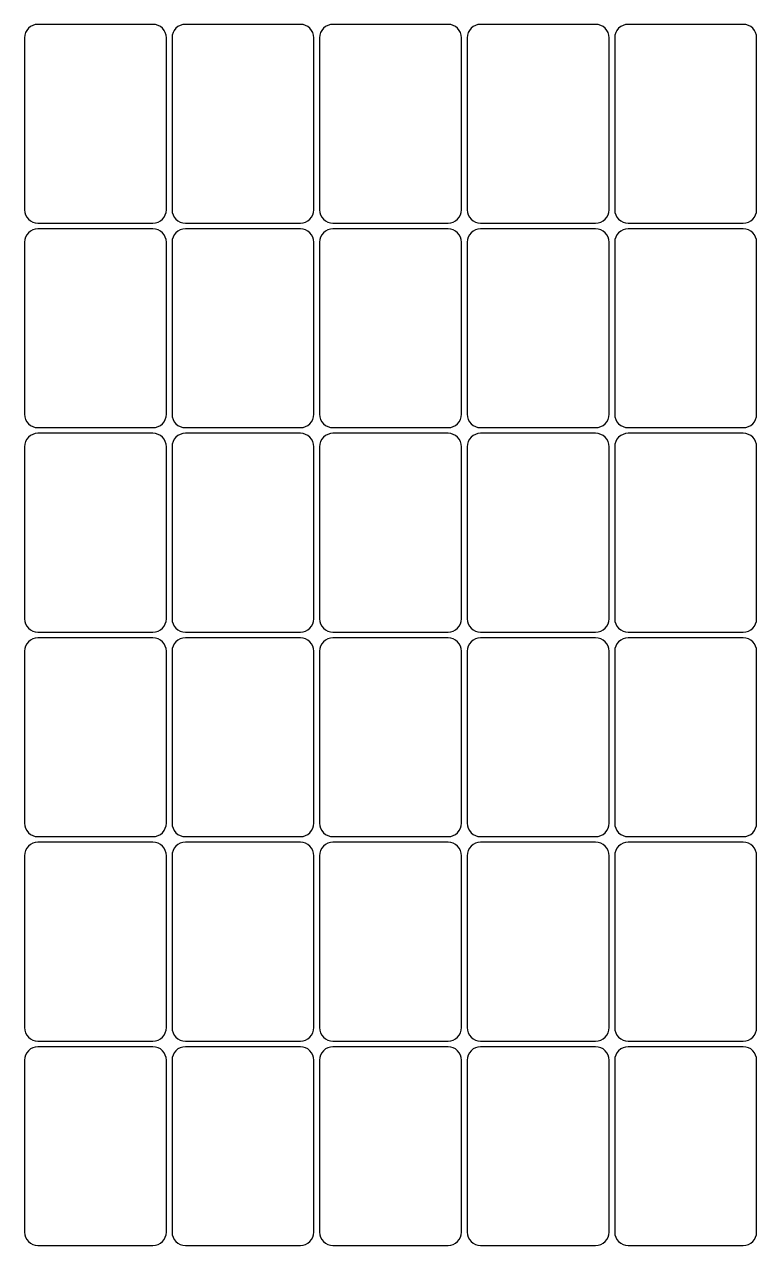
# Model space of a CAD drawing. Header units: inches. Extents: x 0.9 to 7.4, y -11.2 to -0.5.
import ezdxf

# ---------------------------------------------------------------- set-up
doc = ezdxf.new("R2010")
doc.units = ezdxf.units.IN

msp = doc.modelspace()

# ---------------------------------------------------------------- linework, layer by layer
for points in [[(2.039, -2.223, 0.414214), (2.157, -2.105), (2.157, -0.591, 0.414214), (2.039, -0.473), (1.025, -0.473, 0.414214), (0.907, -0.591), (0.907, -2.105, 0.414214), (1.025, -2.223)], [(3.339, -2.223, 0.414214), (3.457, -2.105), (3.457, -0.591, 0.414214), (3.339, -0.473), (2.325, -0.473, 0.414214), (2.207, -0.591), (2.207, -2.105, 0.414214), (2.325, -2.223)], [(4.639, -2.223, 0.414214), (4.757, -2.105), (4.757, -0.591, 0.414214), (4.639, -0.473), (3.625, -0.473, 0.414214), (3.507, -0.591), (3.507, -2.105, 0.414214), (3.625, -2.223)], [(5.939, -2.223, 0.414214), (6.057, -2.105), (6.057, -0.591, 0.414214), (5.939, -0.473), (4.925, -0.473, 0.414214), (4.807, -0.591), (4.807, -2.105, 0.414214), (4.925, -2.223)], [(7.239, -2.223, 0.414214), (7.357, -2.105), (7.357, -0.591, 0.414214), (7.239, -0.473), (6.225, -0.473, 0.414214), (6.107, -0.591), (6.107, -2.105, 0.414214), (6.225, -2.223)], [(2.039, -4.023, 0.414214), (2.157, -3.905), (2.157, -2.391, 0.414214), (2.039, -2.273), (1.025, -2.273, 0.414214), (0.907, -2.391), (0.907, -3.905, 0.414214), (1.025, -4.023)], [(3.339, -4.023, 0.414214), (3.457, -3.905), (3.457, -2.391, 0.414214), (3.339, -2.273), (2.325, -2.273, 0.414214), (2.207, -2.391), (2.207, -3.905, 0.414214), (2.325, -4.023)], [(4.639, -4.023, 0.414214), (4.757, -3.905), (4.757, -2.391, 0.414214), (4.639, -2.273), (3.625, -2.273, 0.414214), (3.507, -2.391), (3.507, -3.905, 0.414214), (3.625, -4.023)], [(5.939, -4.023, 0.414214), (6.057, -3.905), (6.057, -2.391, 0.414214), (5.939, -2.273), (4.925, -2.273, 0.414214), (4.807, -2.391), (4.807, -3.905, 0.414214), (4.925, -4.023)], [(7.239, -4.023, 0.414214), (7.357, -3.905), (7.357, -2.391, 0.414214), (7.239, -2.273), (6.225, -2.273, 0.414214), (6.107, -2.391), (6.107, -3.905, 0.414214), (6.225, -4.023)], [(2.039, -5.823, 0.414214), (2.157, -5.705), (2.157, -4.191, 0.414214), (2.039, -4.073), (1.025, -4.073, 0.414214), (0.907, -4.191), (0.907, -5.705, 0.414214), (1.025, -5.823)], [(3.339, -5.823, 0.414214), (3.457, -5.705), (3.457, -4.191, 0.414214), (3.339, -4.073), (2.325, -4.073, 0.414214), (2.207, -4.191), (2.207, -5.705, 0.414214), (2.325, -5.823)], [(4.639, -5.823, 0.414214), (4.757, -5.705), (4.757, -4.191, 0.414214), (4.639, -4.073), (3.625, -4.073, 0.414214), (3.507, -4.191), (3.507, -5.705, 0.414214), (3.625, -5.823)], [(5.939, -5.823, 0.414214), (6.057, -5.705), (6.057, -4.191, 0.414214), (5.939, -4.073), (4.925, -4.073, 0.414214), (4.807, -4.191), (4.807, -5.705, 0.414214), (4.925, -5.823)], [(7.239, -5.823, 0.414214), (7.357, -5.705), (7.357, -4.191, 0.414214), (7.239, -4.073), (6.225, -4.073, 0.414214), (6.107, -4.191), (6.107, -5.705, 0.414214), (6.225, -5.823)], [(2.039, -7.623, 0.414214), (2.157, -7.505), (2.157, -5.991, 0.414214), (2.039, -5.873), (1.025, -5.873, 0.414214), (0.907, -5.991), (0.907, -7.505, 0.414214), (1.025, -7.623)], [(3.339, -7.623, 0.414214), (3.457, -7.505), (3.457, -5.991, 0.414214), (3.339, -5.873), (2.325, -5.873, 0.414214), (2.207, -5.991), (2.207, -7.505, 0.414214), (2.325, -7.623)], [(4.639, -7.623, 0.414214), (4.757, -7.505), (4.757, -5.991, 0.414214), (4.639, -5.873), (3.625, -5.873, 0.414214), (3.507, -5.991), (3.507, -7.505, 0.414214), (3.625, -7.623)], [(5.939, -7.623, 0.414214), (6.057, -7.505), (6.057, -5.991, 0.414214), (5.939, -5.873), (4.925, -5.873, 0.414214), (4.807, -5.991), (4.807, -7.505, 0.414214), (4.925, -7.623)], [(7.239, -7.623, 0.414214), (7.357, -7.505), (7.357, -5.991, 0.414214), (7.239, -5.873), (6.225, -5.873, 0.414214), (6.107, -5.991), (6.107, -7.505, 0.414214), (6.225, -7.623)], [(2.039, -9.423, 0.414214), (2.157, -9.305), (2.157, -7.791, 0.414214), (2.039, -7.673), (1.025, -7.673, 0.414214), (0.907, -7.791), (0.907, -9.305, 0.414214), (1.025, -9.423)], [(3.339, -9.423, 0.414214), (3.457, -9.305), (3.457, -7.791, 0.414214), (3.339, -7.673), (2.325, -7.673, 0.414214), (2.207, -7.791), (2.207, -9.305, 0.414214), (2.325, -9.423)], [(4.639, -9.423, 0.414214), (4.757, -9.305), (4.757, -7.791, 0.414214), (4.639, -7.673), (3.625, -7.673, 0.414214), (3.507, -7.791), (3.507, -9.305, 0.414214), (3.625, -9.423)], [(5.939, -9.423, 0.414214), (6.057, -9.305), (6.057, -7.791, 0.414214), (5.939, -7.673), (4.925, -7.673, 0.414214), (4.807, -7.791), (4.807, -9.305, 0.414214), (4.925, -9.423)], [(7.239, -9.423, 0.414214), (7.357, -9.305), (7.357, -7.791, 0.414214), (7.239, -7.673), (6.225, -7.673, 0.414214), (6.107, -7.791), (6.107, -9.305, 0.414214), (6.225, -9.423)], [(2.039, -11.223, 0.414214), (2.157, -11.105), (2.157, -9.591, 0.414214), (2.039, -9.473), (1.025, -9.473, 0.414214), (0.907, -9.591), (0.907, -11.105, 0.414214), (1.025, -11.223)], [(3.339, -11.223, 0.414214), (3.457, -11.105), (3.457, -9.591, 0.414214), (3.339, -9.473), (2.325, -9.473, 0.414214), (2.207, -9.591), (2.207, -11.105, 0.414214), (2.325, -11.223)], [(4.639, -11.223, 0.414214), (4.757, -11.105), (4.757, -9.591, 0.414214), (4.639, -9.473), (3.625, -9.473, 0.414214), (3.507, -9.591), (3.507, -11.105, 0.414214), (3.625, -11.223)], [(5.939, -11.223, 0.414214), (6.057, -11.105), (6.057, -9.591, 0.414214), (5.939, -9.473), (4.925, -9.473, 0.414214), (4.807, -9.591), (4.807, -11.105, 0.414214), (4.925, -11.223)], [(7.239, -11.223, 0.414214), (7.357, -11.105), (7.357, -9.591, 0.414214), (7.239, -9.473), (6.225, -9.473, 0.414214), (6.107, -9.591), (6.107, -11.105, 0.414214), (6.225, -11.223)]]:
    msp.add_lwpolyline(points, format="xyb", close=True)

doc.saveas('drawing.dxf')
